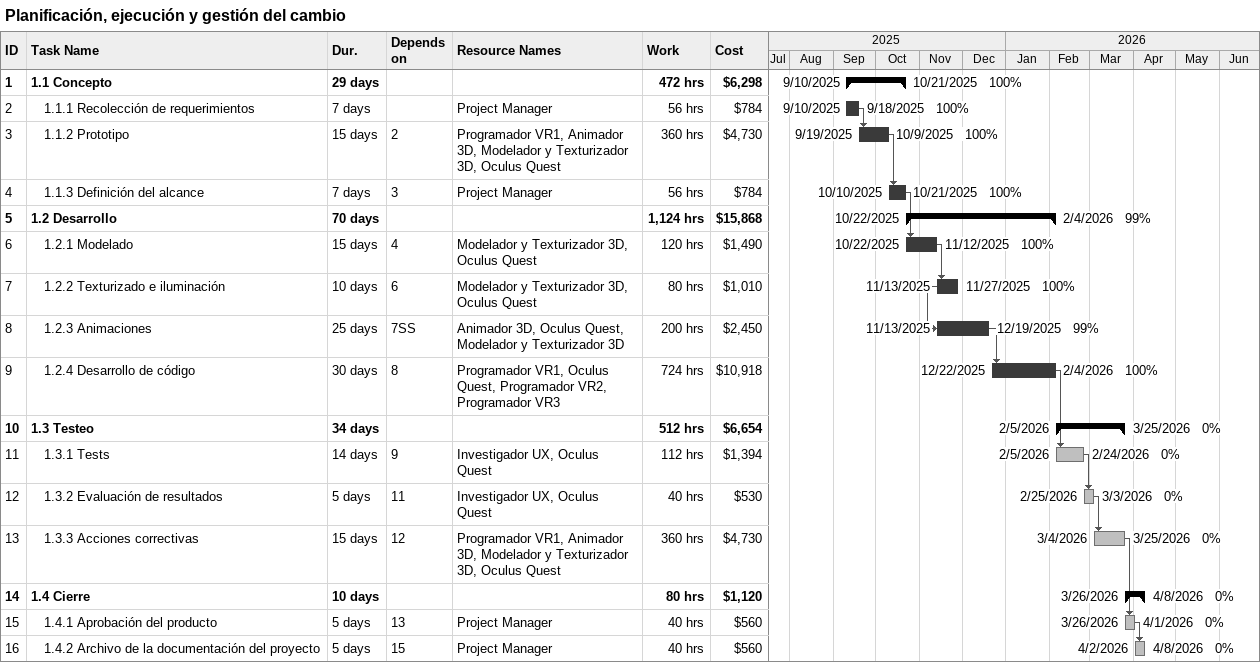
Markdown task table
Planificación, ejecución y gestión del cambio

| ID | Level | Task | Duration | Start | Finish | Predecessors | Resources | % complete | Work (h) | Cost ($) |
|---|---|---|---|---|---|---|---|---|---|---|
| 1 | 1 | **1.1 Concepto** | 29d | 2025-09-10 | 2025-10-21 |  |  | 100 | 472 | 6298 |
| 2 | 2 | 1.1.1 Recolección de requerimientos | 7d | 2025-09-10 | 2025-09-18 |  | Project Manager | 100 | 56 | 784 |
| 3 | 2 | 1.1.2 Prototipo | 15d | 2025-09-19 | 2025-10-09 | 2 | Programador VR1, Animador 3D, Modelador y Texturizador 3D, Oculus Quest | 100 | 360 | 4730 |
| 4 | 2 | 1.1.3 Definición del alcance | 7d | 2025-10-10 | 2025-10-21 | 3 | Project Manager | 100 | 56 | 784 |
| 5 | 1 | **1.2 Desarrollo** | 70d | 2025-10-22 | 2026-02-04 |  |  | 99 | 1124 | 15868 |
| 6 | 2 | 1.2.1 Modelado | 15d | 2025-10-22 | 2025-11-12 | 4 | Modelador y Texturizador 3D, Oculus Quest | 100 | 120 | 1490 |
| 7 | 2 | 1.2.2 Texturizado e iluminación | 10d | 2025-11-13 | 2025-11-27 | 6 | Modelador y Texturizador 3D, Oculus Quest | 100 | 80 | 1010 |
| 8 | 2 | 1.2.3 Animaciones | 25d | 2025-11-13 | 2025-12-19 | 7SS | Animador 3D, Oculus Quest, Modelador y Texturizador 3D | 99 | 200 | 2450 |
| 9 | 2 | 1.2.4 Desarrollo de código | 30d | 2025-12-22 | 2026-02-04 | 8 | Programador VR1, Oculus Quest, Programador VR2, Programador VR3 | 100 | 724 | 10918 |
| 10 | 1 | **1.3 Testeo** | 34d | 2026-02-05 | 2026-03-25 |  |  | 0 | 512 | 6654 |
| 11 | 2 | 1.3.1 Tests | 14d | 2026-02-05 | 2026-02-24 | 9 | Investigador UX, Oculus Quest | 0 | 112 | 1394 |
| 12 | 2 | 1.3.2 Evaluación de resultados | 5d | 2026-02-25 | 2026-03-03 | 11 | Investigador UX, Oculus Quest | 0 | 40 | 530 |
| 13 | 2 | 1.3.3 Acciones correctivas | 15d | 2026-03-04 | 2026-03-25 | 12 | Programador VR1, Animador 3D, Modelador y Texturizador 3D, Oculus Quest | 0 | 360 | 4730 |
| 14 | 1 | **1.4 Cierre** | 10d | 2026-03-26 | 2026-04-08 |  |  | 0 | 80 | 1120 |
| 15 | 2 | 1.4.1 Aprobación del producto | 5d | 2026-03-26 | 2026-04-01 | 13 | Project Manager | 0 | 40 | 560 |
| 16 | 2 | 1.4.2 Archivo de la documentación del proyecto | 5d | 2026-04-02 | 2026-04-08 | 15 | Project Manager | 0 | 40 | 560 |
